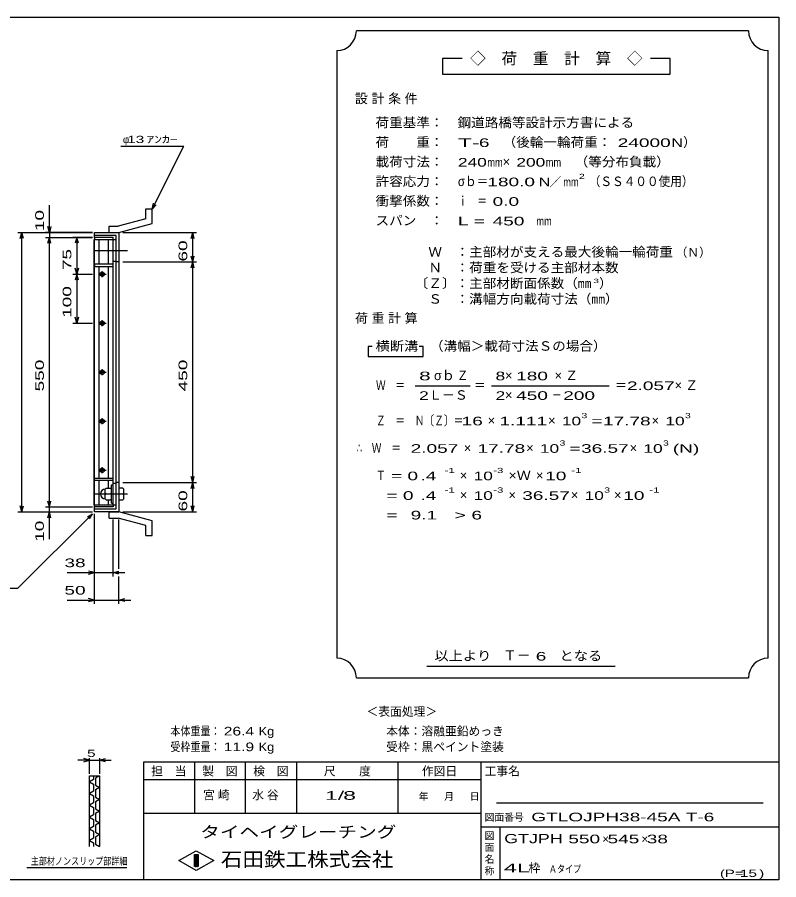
# Model space of a CAD drawing. Units: millimetres, scale not verified. Extents: x -1456 to 1385, y -1026 to 843.
# Drawn here: x -168 to 1385, y -917 to 843 of the extents above; entities that cross this region are included whole.
import ezdxf
from ezdxf.enums import TextEntityAlignment as Align

# ---------------------------------------------------------------- set-up
doc = ezdxf.new("R2010")
doc.units = ezdxf.units.MM
doc.header["$LTSCALE"] = 8
doc.linetypes.add('CHAIN', pattern=[18.5, 12, -1.5, 3.5, -1.5])
for name, color, linetype, lineweight in [('0_2', 150, 'Continuous', 25), ('16', 3, 'Continuous', 25), ('19', 6, 'Continuous', 25), ('22', 4, 'Continuous', 25), ('24', 2, 'Continuous', 25), ('32', 4, 'Continuous', 25)]:
    doc.layers.add(name, color=color, linetype=linetype, lineweight=lineweight)
doc.styles.add('ベクトル', font='')
doc.styles.get('ベクトル').set_extended_font_data('ベクトル')

msp = doc.modelspace()

# ---------------------------------------------------------------- linework, layer by layer
at = {"layer": '0_2'}
for p, q in [((-1383.2, 842.8), (1384.8, 842.8)), ((1384.8, 842.8), (1384.8, -917.2)), ((1384.8, -677.2), (88.8, -677.2)), ((88.8, -677.2), (88.8, -917.2)), ((192.8, -677.2), (192.8, -781.2)), ((296.8, -781.2), (296.8, -677.2)), ((400.8, -677.2), (400.8, -781.2)), ((608.8, -781.2), (608.8, -677.2)), ((776.8, -677.2), (776.8, -917.2)), ((776.8, -713.2), (88.8, -713.2)), ((1352.8, -761.2), (808.8, -761.2)), ((88.8, -781.2), (776.8, -781.2)), ((776.8, -809.2), (1384.8, -809.2)), ((816.8, -917.2), (816.8, -809.2)), ((160.8, -878), (196.8, -858)), ((196.8, -858), (232.8, -878)), ((196.8, -898), (160.8, -878)), ((192.8, -866), (200.8, -866)), ((192.8, -890), (192.8, -866)), ((192.8, -866), (194.4, -866)), ((194.4, -866), (194.4, -890)), ((196, -890), (196, -866)), ((196, -866), (197.6, -866)), ((232.8, -878), (196.8, -898)), ((197.6, -866), (197.6, -890)), ((199.2, -890), (199.2, -866)), ((199.2, -866), (200.8, -866)), ((200.8, -866), (200.8, -890)), ((200.8, -866), (200.8, -890)), ((200.8, -890), (192.8, -890)), ((194.4, -890), (196, -890)), ((197.6, -890), (199.2, -890)), ((1384.8, -917.2), (-1383.2, -917.2))]:
    msp.add_line(p, q, dxfattribs=at)
at = {"layer": '16'}
for p, q in [((-11.7, -152), (-11.7, 389)), ((-11.7, 389), (-11, 389)), ((27, 393.5), (-11, 393.5)), ((-11, 393.5), (-11, 389)), ((-11, 389), (27, 389)), ((-11, -152), (-11, 389)), ((-11, 389), (27, 389)), ((-1.5, 339), (-1.5, 389)), ((17.5, 339), (17.5, 389)), ((27, 389), (27, 393.5)), ((27, -152), (27, 389)), ((27, 389), (33, 389)), ((33, 345), (33, 389)), ((-11, 339), (-11, 334.5)), ((27, 339), (-11, 339)), ((-11, 334.5), (27, 334.5)), ((-1.5, -97.5), (-1.5, 334.5)), ((17.5, -97.5), (17.5, 334.5)), ((27, 345), (33, 345)), ((27, 334.5), (27, 339)), ((-3, 318.5), (13, 318.5)), ((3, 321.5), (7, 321.5)), ((5, 312.5), (5, 324.5)), ((3, 315.5), (7, 315.5)), ((-3, 218.5), (13, 218.5)), ((3, 221.5), (7, 221.5)), ((3, 215.5), (7, 215.5)), ((5, 212.5), (5, 224.5)), ((5, 112.5), (5, 124.5)), ((-3, 118.5), (13, 118.5)), ((3, 121.5), (7, 121.5)), ((3, 115.5), (7, 115.5)), ((-3, 18.5), (13, 18.5)), ((3, 21.5), (7, 21.5)), ((5, 12.5), (5, 24.5)), ((3, 15.5), (7, 15.5)), ((-3, -81.5), (13, -81.5)), ((3, -78.5), (7, -78.5)), ((3, -84.5), (7, -84.5)), ((5, -87.5), (5, -75.5)), ((-11, -102), (-11, -97.5)), ((-11, -97.5), (27, -97.5)), ((-11, -102), (27, -102)), ((-1.5, -152), (-1.5, -102)), ((17.5, -117), (17.5, -102)), ((27, -102), (27, -97.5)), ((13, -118), (11, -120)), ((11, -140), (11, -120)), ((13, -118), (22, -118)), ((24, -120), (22, -118)), ((24, -148.5), (24, -111.5)), ((24, -111.5), (27, -111.5)), ((27, -108), (33, -108)), ((27, -148.5), (27, -111.5)), ((33, -152), (33, -108)), ((13, -130), (11, -128)), ((13, -130), (11, -132)), ((11, -140), (13, -142)), ((13, -130), (22, -130)), ((22, -130), (24, -128)), ((24, -132), (22, -130)), ((22, -142), (24, -140)), ((-11.7, -152), (-11, -152)), ((-11, -152), (27, -152)), ((-11, -156.5), (-11, -152)), ((-11, -152), (27, -152)), ((27, -156.5), (-11, -156.5)), ((13, -142), (22, -142)), ((17.5, -152), (17.5, -143)), ((24, -148.5), (27, -148.5)), ((27, -152), (27, -156.5)), ((27, -152), (33, -152))]:
    msp.add_line(p, q, dxfattribs=at)
at = {"layer": '16', "linetype": 'CHAIN'}
for p, q in [((-12.6, 367), (56.4, 367)), ((-12.6, -130), (56.4, -130))]:
    msp.add_line(p, q, dxfattribs=at)
at = {"layer": '16'}
for centre, radius, start, end in [((3, 318.5), 3, 90, 270), ((5, 318.5), 4, 46.6, 133.4), ((7, 318.5), 3, 270, 90), ((5, 318.5), 4, 226.6, 313.4), ((3, 218.5), 3, 90, 270), ((5, 218.5), 4, 46.6, 133.4), ((5, 218.5), 4, 226.6, 313.4), ((7, 218.5), 3, 270, 90), ((3, 118.5), 3, 90, 270), ((5, 118.5), 4, 46.6, 133.4), ((5, 118.5), 4, 226.6, 313.4), ((7, 118.5), 3, 270, 90), ((3, 18.5), 3, 90, 270), ((5, 18.5), 4, 46.6, 133.4), ((7, 18.5), 3, 270, 90), ((5, 18.5), 4, 226.6, 313.4), ((3, -81.5), 3, 90, 270), ((5, -81.5), 4, 46.6, 133.4), ((5, -81.5), 4, 226.6, 313.4), ((7, -81.5), 3, 270, 90), ((11, -130), 10, 90, 270)]:
    msp.add_arc(centre, radius, start, end, dxfattribs=at)
at = {"layer": '19'}
for p, q in [((93.6, 451.6), (106.6, 451.6)), ((93.6, 431.6), (93.6, 451.6)), ((106.6, 421.6), (106.6, 451.6)), ((93.6, 431.6), (37.3, 416.5)), ((19, 416.5), (37.3, 416.5)), ((19, 403.5), (19, 416.5)), ((39, 403.5), (106.6, 421.6)), ((-11, 393.5), (-11, 403.5)), ((-11, 403.5), (39, 403.5)), ((33, 397.5), (-11, 397.5)), ((19, 403.5), (39, 403.5)), ((33, -160.5), (33, 397.5)), ((39, 403.5), (39, -166.5)), ((39, 343.5), (33, 343.5)), ((39, -106.5), (33, -106.5)), ((47, -118), (39, -118)), ((39, -118), (39, -142)), ((49, -120), (47, -118)), ((49, -140), (49, -120)), ((39, -130), (47, -130)), ((49, -128), (47, -130)), ((47, -130), (49, -132)), ((47, -142), (49, -140)), ((-11, -166.5), (-11, -156.5)), ((39, -142), (47, -142)), ((-11, -160.5), (33, -160.5)), ((39, -166.5), (-11, -166.5)), ((19, -166.5), (39, -166.5)), ((19, -179.5), (19, -166.5)), ((106.6, -184.6), (39, -166.5)), ((19, -179.5), (37.3, -179.5)), ((93.6, -194.6), (37.3, -179.5)), ((106.6, -214.6), (106.6, -184.6)), ((93.6, -214.6), (93.6, -194.6)), ((93.6, -214.6), (106.6, -214.6))]:
    msp.add_line(p, q, dxfattribs=at)
at = {"layer": '22'}
for p, q in [((43, 579.5), (171, 579.5)), ((107, 451.5), (171, 579.5)), ((-103, 403.5), (-103, 459.5)), ((107, 451.5), (109.4, 463.2)), ((107, 451.5), (115, 460.3)), ((-103, 403.5), (-106.2, 415.5)), ((-99.8, 415.5), (-103, 403.5)), ((-167, 403.5), (-15, 403.5)), ((-162.2, 391.5), (-159, 403.5)), ((-155.8, 391.5), (-159, 403.5)), ((-159, -166.5), (-159, 403.5)), ((-15, 403.5), (-111, 403.5)), ((-111, 393.5), (-15, 393.5)), ((-106.2, 381.5), (-103, 393.5)), ((-103, 403.5), (-103, 393.5)), ((-99.8, 381.5), (-103, 393.5)), ((-103, -156.5), (-103, 393.5)), ((-15, 393.5), (-55, 393.5)), ((-47, 393.5), (-50.2, 381.5)), ((-43.8, 381.5), (-47, 393.5)), ((-47, 393.5), (-47, 318.5)), ((47, 403.5), (197.4, 403.5)), ((186.2, 391.5), (189.4, 403.5)), ((192.6, 391.5), (189.4, 403.5)), ((189.4, 343.5), (189.4, 403.5)), ((189.4, 343.5), (186.2, 355.5)), ((189.4, 343.5), (192.6, 355.5)), ((47, 343.5), (197.4, 343.5)), ((186.2, 331.5), (189.4, 343.5)), ((192.6, 331.5), (189.4, 343.5)), ((189.4, -106.5), (189.4, 343.5)), ((-55, 318.5), (-15, 318.5)), ((-47, 318.5), (-50.2, 330.5)), ((-47, 318.5), (-50.2, 306.5)), ((-43.8, 330.5), (-47, 318.5)), ((-43.8, 306.5), (-47, 318.5)), ((-47, 318.5), (-47, 218.5)), ((-47, 218.5), (-50.2, 230.5)), ((-43.8, 230.5), (-47, 218.5)), ((-55, 218.5), (-15, 218.5)), ((189.4, -106.5), (186.2, -94.5)), ((189.4, -106.5), (192.6, -94.5)), ((47, -106.5), (197.4, -106.5)), ((186.2, -118.5), (189.4, -106.5)), ((192.6, -118.5), (189.4, -106.5)), ((189.4, -166.5), (189.4, -106.5)), ((-159, -166.5), (-162.2, -154.5)), ((-159, -166.5), (-155.8, -154.5)), ((-111, -156.5), (-15, -156.5)), ((-103, -156.5), (-106.2, -144.5)), ((-103, -156.5), (-99.8, -144.5)), ((-103, -166.5), (-103, -156.5)), ((189.4, -166.5), (186.2, -154.5)), ((189.4, -166.5), (192.6, -154.5)), ((-167, -166.5), (-15, -166.5)), ((-167, -322.5), (-15, -170.5)), ((-111, -166.5), (-15, -166.5)), ((-106.2, -178.5), (-103, -166.5)), ((-99.8, -178.5), (-103, -166.5)), ((-103, -222.5), (-103, -166.5)), ((-25.4, -176.9), (-15, -170.5)), ((-21.4, -180.9), (-15, -170.5)), ((-11, -298.5), (-11, -170.5)), ((-11, -354.5), (-11, -170.5)), ((47, -166.5), (197.4, -166.5)), ((27, -298.5), (27, -181.9)), ((39, -282.5), (39, -181.9)), ((-67, -290.5), (-11, -290.5)), ((-11, -290.5), (-23, -287.3)), ((-23, -293.7), (-11, -290.5)), ((-11, -290.5), (27, -290.5)), ((27, -290.5), (39, -287.3)), ((39, -293.7), (27, -290.5)), ((27, -290.5), (51, -290.5)), ((39, -354.5), (39, -298.5)), ((-327, -322.5), (-167, -322.5)), ((-67, -346.5), (-11, -346.5)), ((-11, -346.5), (-23, -343.3)), ((-23, -349.7), (-11, -346.5)), ((-11, -346.5), (39, -346.5)), ((39, -346.5), (51, -343.3)), ((51, -349.7), (39, -346.5)), ((39, -346.5), (63, -346.5))]:
    msp.add_line(p, q, dxfattribs=at)
at = {"layer": '24', "color": 4}
for p, q in [((1323.2, 814.8), (523.2, 814.8)), ((483.2, 774.8), (483.2, -465.2)), ((1363.2, -465.2), (1363.2, 774.8)), ((739.2, 758.8), (699.2, 758.8)), ((699.2, 758.8), (699.2, 726.8)), ((1163.2, 758.8), (1123.2, 758.8)), ((1163.2, 726.8), (1163.2, 758.8)), ((699.2, 726.8), (1163.2, 726.8)), ((555.2, 170.8), (547.2, 170.8)), ((547.2, 170.8), (547.2, 150.8)), ((659.2, 170.8), (651.2, 170.8)), ((659.2, 150.8), (659.2, 170.8)), ((547.2, 150.8), (659.2, 150.8)), ((643.2, 90.8), (755.2, 90.8)), ((799.2, 90.8), (1039.2, 90.8)), ((667.2, -481.2), (1051.2, -481.2)), ((523.2, -505.2), (1323.2, -505.2))]:
    msp.add_line(p, q, dxfattribs=at)
for centre, start, end in [((483.2, 814.8), 270, 0), ((1363.2, 814.8), 180, 270), ((483.2, -505.2), 0, 90), ((1363.2, -505.2), 90, 180)]:
    msp.add_arc(centre, 40, start, end, dxfattribs=at)
at = {"layer": '32'}
for p, q in [((-20.8, -673.2), (-44.8, -673.2)), ((-20.8, -673.2), (-32.8, -670)), ((-32.8, -676.4), (-20.8, -673.2)), ((-20.8, -701.2), (-20.8, -669.2)), ((-20.8, -673.2), (-0.8, -673.2)), ((-0.8, -669.2), (-0.8, -701.2)), ((-0.8, -673.2), (11.2, -670)), ((11.2, -676.4), (-0.8, -673.2)), ((-0.8, -673.2), (23.2, -673.2)), ((-20.8, -705.2), (-0.8, -705.2)), ((-20.8, -849.2), (-20.8, -705.2)), ((-12.8, -712.4), (-20.8, -717.2)), ((-20.8, -717.2), (-12.8, -722)), ((-12.8, -705.2), (-12.8, -712.4)), ((-0.8, -705.2), (-8.8, -710)), ((-8.8, -710), (-8.8, -724.4)), ((-0.8, -705.2), (-0.8, -849.2)), ((-12.8, -736.4), (-20.8, -741.2)), ((-12.8, -722), (-12.8, -736.4)), ((-8.8, -724.4), (-0.8, -729.2)), ((-0.8, -729.2), (-8.8, -734)), ((-8.8, -734), (-8.8, -748.4)), ((-20.8, -741.2), (-12.8, -746)), ((-12.8, -746), (-12.8, -760.4)), ((-8.8, -748.4), (-0.8, -753.2)), ((-0.8, -753.2), (-8.8, -758)), ((-12.8, -760.4), (-20.8, -765.2)), ((-20.8, -765.2), (-12.8, -770)), ((-12.8, -770), (-12.8, -784.4)), ((-8.8, -758), (-8.8, -772.4)), ((-8.8, -772.4), (-0.8, -777.2)), ((-12.8, -784.4), (-20.8, -789.2)), ((-20.8, -789.2), (-12.8, -794)), ((-0.8, -777.2), (-8.8, -782)), ((-8.8, -782), (-8.8, -796.4)), ((-12.8, -808.4), (-20.8, -813.2)), ((-12.8, -794), (-12.8, -808.4)), ((-8.8, -796.4), (-0.8, -801.2)), ((-0.8, -801.2), (-8.8, -806)), ((-8.8, -806), (-8.8, -820.4)), ((-20.8, -813.2), (-12.8, -818)), ((-12.8, -818), (-12.8, -832.4)), ((-8.8, -820.4), (-0.8, -825.2)), ((-0.8, -825.2), (-8.8, -830)), ((-12.8, -832.4), (-20.8, -837.2)), ((-20.8, -837.2), (-12.8, -842)), ((-12.8, -842), (-12.8, -849.2)), ((-8.8, -830), (-8.8, -844.4)), ((-8.8, -844.4), (-0.8, -849.2)), ((55.2, -893.2), (-148.8, -893.2))]:
    msp.add_line(p, q, dxfattribs=at)

# ---------------------------------------------------------------- texts
at = {"layer": '0_2', "style": 'ベクトル'}
for s, height, p in [('担\u3000当', 17.6, (104.8, -695.6)), ('製\u3000図', 17.6, (208.8, -695.6)), ('検\u3000図', 17.6, (312.8, -695.6)), ('尺\u3000\u3000度', 17.6, (456.8, -695.6)), ('作図日', 17.6, (656.8, -695.6)), ('工事名', 17.6, (784.8, -695.6)), ('年', 14.7, (650.4, -747.2)), ('月', 14.7, (702.4, -747.2)), ('日', 14.7, (754.4, -747.2)), ('図面番号', 14.66, (784.8, -789.6)), ('図', 14.7, (784.8, -827.2)), ('面', 14.7, (784.8, -851.2)), ('名', 14.7, (784.8, -875.2)), ('称', 14.7, (784.8, -899.2))]:
    msp.add_text(s, height=height, dxfattribs=at).set_placement(p, align=Align.MIDDLE_LEFT)
at = {"layer": '0_2', "color": 222, "style": 'ベクトル'}
for s, height, width, p in [('タイヘイグレーチング', 23.46, 1.25, (204.8, -819.6)), ('石田鉄工株式会社', 29.33, 1.1, (246.8, -875.6))]:
    msp.add_text(s, height=height, dxfattribs=dict(at, width=width)).set_placement(p, align=Align.MIDDLE_LEFT)
at = {"layer": '22', "color": 2, "style": 'ベクトル'}
for s, height, width, p in [(' 13 ', 14.66, 1.6, (47, 593.5)), ('ｱﾝｶｰ', 14.66, 1.6, (95, 593.5)), (' 38 ', 17.6, 1.65, (-83, -270.5)), (' 50 ', 17.6, 1.65, (-83, -326.5)), ('本体重量：', 17.6, 0.85, (144, -614)), (' 26.4', 17.6, 1.35, (244, -614)), ('Kg', 17.6, 1.1, (324, -614)), ('受枠重量：', 17.6, 0.85, (144, -646)), (' 11.9', 17.6, 1.35, (244, -646)), ('Kg', 17.6, 1.1, (324, -646)), ('1/', 17.6, 2, (459.2, -745.2)), (' 8 ', 17.6, 2, (483.2, -745.2)), ('GTLOJPH38-45A T-6                   ', 17.6, 1.65, (880, -789.2)), ('GTJPH', 18.77, 1.45, (824.8, -833.2)), (' 550 ', 17.6, 1.65, (944.8, -834)), (' 545 ', 17.6, 1.65, (1024.8, -834)), (' 38 ', 17.6, 1.65, (1104.8, -834)), ('4L', 17.6, 2.05, (824, -893.2)), ('Ａタイプ', 14.66, 0.8, (916, -895.2)), ('(P=', 14.66, 1.55, (1264.8, -904)), (' 15 ', 14.66, 1.6, (1296.8, -904)), (')', 14.7, 1.6, (1344.8, -904))]:
    msp.add_text(s, height=height, dxfattribs=dict(at, width=width)).set_placement(p, align=Align.MIDDLE_LEFT)
for s, height, p in [('φ', 14.7, (47, 593.5)), ('＜表面処理＞', 17.6, (544, -574)), ('本体：', 17.6, (584, -614)), ('溶融亜鉛めっき', 17.6, (656, -614)), ('受枠：', 17.6, (584, -646)), ('黒ペイント塗装', 17.6, (656, -646)), ('×', 17.6, (1024.8, -834)), ('×', 17.6, (1104.8, -834)), ('枠', 17.6, (874.4, -893.2))]:
    msp.add_text(s, height=height, dxfattribs=at).set_placement(p, align=Align.MIDDLE_LEFT)
at = {"layer": '22', "color": 2, "style": 'ベクトル', "width": 1.65}
for s, p in [(' 10 ', (-123, 395.5)), (' 60 ', (169.4, 333.5)), (' 75 ', (-67, 316)), (' 100 ', (-67, 218.5)), (' 550 ', (-123, 68.5)), (' 450 ', (169.4, 68.5)), (' 60 ', (169.4, -176.5)), (' 10 ', (-123, -238.5))]:
    msp.add_text(s, height=17.6, rotation=90, dxfattribs=at).set_placement(p, align=Align.MIDDLE_LEFT)
at = {"layer": '22', "color": 2, "char_height": 17.6, "attachment_point": 4, "style": 'ベクトル'}
for s, insert in [('\\T1.25;宮崎\u3000', (210.8, -745.2)), ('\\T1.25;水谷\u3000', (310.8, -745.2))]:
    msp.add_mtext(s, dxfattribs=dict(at, insert=insert))
at = {"layer": '24', "style": 'ベクトル'}
for s, height, p in [('◇\u3000荷\u3000重\u3000計\u3000算\u3000◇', 23.46, (755.2, 758.8)), ('）', 19.4, (1189.6, 588)), ('×', 19.4, (821.6, 548)), ('／', 17.6, (917.2, 506.8)), ('（Ｎ）', 17.6, (1174.4, 362.8)), ('）', 19.4, (1018.4, 300)), ('σｂ', 19.35, (681.6, 112)), ('×', 19.4, (826.4, 112)), ('Ｌ－Ｓ', 19.35, (671.2, 72)), ('×', 19.4, (826.4, 72)), ('×', 19.4, (791.2, 20)), ('×', 19.4, (914.4, 20)), ('×', 19.4, (1125.6, 20)), ('×', 19.4, (742.4, -36)), ('×', 19.4, (869.6, -36)), ('×', 19.4, (1080.8, -36)), ('×', 19.4, (734.4, -92)), ('×', 19.4, (889.6, -92)), ('×', 19.4, (734.4, -132)), ('×', 19.4, (833.6, -132)), ('×', 19.4, (960.8, -132)), ('×', 19.4, (1048.8, -132)), ('Ｔ－', 20.53, (822.4, -459.2))]:
    msp.add_text(s, height=height, dxfattribs=at).set_placement(p, align=Align.MIDDLE_LEFT)
for s, height, width, p in [('荷重基準：\u3000', 19.35, 1.05, (562.4, 628)), ('鋼道路橋等設計示方書による', 19.35, 1.05, (729.6, 628)), ('荷\u3000\u3000重：\u3000', 19.35, 1.05, (562.4, 588)), ('（後輪一輪荷重：', 19.35, 1.05, (821.6, 588)), ('T-', 17.6, 2, (730.4, 586.8)), (' 6 ', 17.6, 1.65, (762.4, 586.8)), (' 24000', 17.6, 1.65, (1045.6, 586.8)), ('N', 17.6, 1.4, (1165.6, 586.8)), ('載荷寸法：\u3000', 19.35, 1.05, (562.4, 548)), ('240', 17.6, 1.5, (730.4, 546.8)), ('mm', 17.6, 0.8, (790.4, 546.8)), ('200', 17.6, 1.5, (849.6, 546.8)), ('mm', 17.6, 0.8, (909.6, 546.8)), ('\u3000（等分布負載）', 19.35, 1.05, (940.8, 548)), ('許容応力：\u3000', 19.35, 1.05, (562.4, 508)), ('σｂ＝', 19.35, 0.9, (730.4, 508)), ('180.0', 17.6, 1.65, (790.4, 506.8)), ('N', 17.6, 1.4, (895.2, 506.8)), ('mm', 17.6, 0.8, (945.2, 506.8)), ('2', 10.6, 1.5, (977.2, 518)), ('（ＳＳ４００使用）', 19.35, 0.9, (997.2, 508)), ('衝撃係数：\u3000', 19.35, 1.05, (562.4, 468)), ('ｉ\u3000＝', 19.35, 0.75, (730.4, 468)), (' 0.0', 17.6, 1.65, (790.4, 466.8)), ('スパン\u3000：\u3000', 19.35, 1.05, (562.4, 428)), ('L =', 17.6, 1.65, (730.4, 426.8)), (' 450 ', 17.6, 1.65, (790.4, 426.8)), ('mm', 17.6, 0.8, (890.4, 426.8)), ('\u3000Ｗ\u3000：主部材が支える最大後輪一輪荷重', 19.35, 1.05, (642.4, 364)), ('\u3000Ｎ\u3000：荷重を受ける主部材本数', 19.35, 1.05, (642.4, 332)), ('〔Ｚ〕：主部材断面係数（㎜', 19.35, 1.05, (642.4, 300)), ('3', 8.8, 1.8, (1006.4, 304.8)), ('\u3000Ｓ\u3000：溝幅方向載荷寸法（㎜）', 19.35, 1.05, (642.4, 268)), ('横断溝', 19.35, 1.1, (562.4, 172)), ('\u3000（溝幅＞載荷寸法Ｓの場合）', 19.35, 1.05, (645.6, 172)), ('8', 17.6, 1.8, (651.2, 110.8)), ('Ｚ', 19.4, 0.9, (728, 112)), ('8', 17.6, 1.5, (807.2, 110.8)), (' 180 ', 17.6, 1.65, (838.4, 110.8)), ('Ｗ\u3000＝', 19.35, 0.75, (563.2, 92)), ('＝', 19.4, 0.9, (763.2, 92)), ('＝', 19.4, 0.9, (1051.2, 92)), ('2.057', 17.6, 1.65, (1075.2, 90.8)), ('2', 17.6, 1.5, (651.2, 70.8)), ('2', 17.6, 1.5, (807.2, 70.8)), (' 450 ', 17.6, 1.65, (838.4, 70.8)), ('－', 19.4, 0.75, (922.4, 72)), (' 200 ', 17.6, 1.65, (934.4, 70.8)), ('3', 10.6, 1.5, (982.4, 30)), ('3', 10.6, 1.5, (1193.6, 30)), ('Ｚ\u3000＝\u3000Ｎ〔Ｚ〕＝', 19.35, 0.75, (563.2, 20)), (' 16 ', 17.6, 1.65, (727.2, 18.8)), ('1.111', 17.6, 1.65, (815.2, 18.8)), ('10', 17.6, 1.5, (942.4, 18.8)), ('=', 17.6, 1.7, (1002.4, 18.8)), ('17.78', 17.6, 1.65, (1026.4, 18.8)), ('10', 17.6, 1.5, (1153.6, 18.8)), ('∴\u3000Ｗ\u3000＝', 19.35, 0.75, (523.2, -36)), (' 2.057', 17.6, 1.65, (623.2, -37.2)), ('17.78', 17.6, 1.65, (770.4, -37.2)), ('10', 17.6, 1.5, (897.6, -37.2)), ('3', 10.6, 1.5, (937.6, -26)), ('=', 17.6, 1.7, (957.6, -37.2)), ('36.57', 17.6, 1.65, (981.6, -37.2)), ('10', 17.6, 1.5, (1108.8, -37.2)), ('3', 10.6, 1.5, (1148.8, -26)), ('(N)', 17.6, 1.65, (1168.8, -37.2)), ('Ｔ', 19.4, 0.75, (563.2, -92)), (' = 0', 17.6, 1.65, (583.2, -93.2)), (' .4 ', 17.6, 1.65, (643.2, -93.2)), ('-1', 10.56, 1.65, (703.2, -82)), ('10', 17.6, 1.5, (762.4, -93.2)), ('-3', 10.56, 1.65, (802.4, -82)), ('×Ｗ', 19.35, 1.1, (833.6, -92)), (' 10 ', 17.6, 1.65, (897.6, -93.2)), ('-1', 10.56, 1.65, (961.6, -82)), ('-1', 10.56, 1.65, (703.2, -122)), ('-3', 10.56, 1.65, (802.4, -122)), ('3', 10.6, 1.5, (1028.8, -122)), ('-1', 10.56, 1.65, (1120.8, -122)), ('  = 0', 17.6, 1.65, (563.2, -133.2)), (' .4 ', 17.6, 1.65, (643.2, -133.2)), ('10', 17.6, 1.5, (762.4, -133.2)), ('36.57', 17.6, 1.65, (861.6, -133.2)), ('10', 17.6, 1.5, (988.8, -133.2)), (' 10 ', 17.6, 1.65, (1056.8, -133.2)), ('  =', 17.6, 1.65, (563.2, -173.2)), (' 9.1', 17.6, 1.65, (623.2, -173.2)), ('>', 17.6, 1.7, (723.2, -173.2)), (' 6 ', 17.6, 1.65, (747.2, -173.2)), ('以上より\u3000', 19.35, 1.1, (682.4, -460)), (' 6 ', 17.6, 1.65, (878.4, -461.2)), ('となる', 19.35, 1.1, (937.6, -460))]:
    msp.add_text(s, height=height, dxfattribs=dict(at, width=width)).set_placement(p, align=Align.MIDDLE_LEFT)
at = {"layer": '24', "char_height": 19.35, "attachment_point": 4, "style": 'ベクトル'}
for s, insert in [('\\T1.28;設計条件', (520.4, 676)), ('\\T1.28;荷重計算', (520.4, 228)), ('\\T1.42;×Ｚ', (927.6, 112)), ('\\T1.42;×Ｚ', (1172.4, 92))]:
    msp.add_mtext(s, dxfattribs=dict(at, insert=insert))
at = {"layer": '32', "color": 2, "style": 'ベクトル'}
for s, width, p in [(' 5 ', 1.6, (-34.8, -659.2)), ('主部材ノンスリップ部詳細', 0.8, (-140.8, -879.2))]:
    msp.add_text(s, height=14.66, dxfattribs=dict(at, width=width)).set_placement(p, align=Align.MIDDLE_LEFT)

doc.saveas('drawing.dxf')
